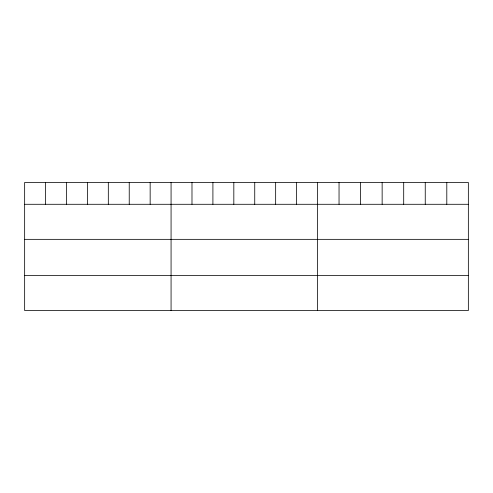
<?xml version="1.0" encoding="UTF-8"?>
<svg xmlns="http://www.w3.org/2000/svg" width="493" height="493" viewBox="0 0 493 493"><rect width="100%" height="100%" fill="white"/><g stroke="black" fill="none" stroke-linecap="round" stroke-linejoin="round"><path stroke-width="0.74" d="M468.35 204.287L468.35 310.528L24.65 310.528L24.65 182.472L468.35 182.472L468.35 204.287L24.65 204.287M24.65 239.345L468.35 239.345M24.65 275.47L468.35 275.47M446.8 182.472L446.8 204.287M425.249 182.472L425.249 204.287M403.699 182.472L403.699 204.287M382.143 182.472L382.143 204.287M360.593 182.472L360.593 204.287M339.042 182.472L339.042 204.287M317.492 182.472L317.492 310.528M296.576 182.472L296.576 204.287M275.655 182.472L275.655 204.287M254.739 182.472L254.739 204.287M233.824 182.472L233.824 204.287M212.908 182.472L212.908 204.287M191.987 182.472L191.987 204.287M171.071 182.472L171.071 310.528M150.155 182.472L150.155 204.287M129.234 182.472L129.234 204.287M108.318 182.472L108.318 204.287M87.403 182.472L87.403 204.287M66.487 182.472L66.487 204.287M45.566 182.472L45.566 204.287"/></g></svg>
